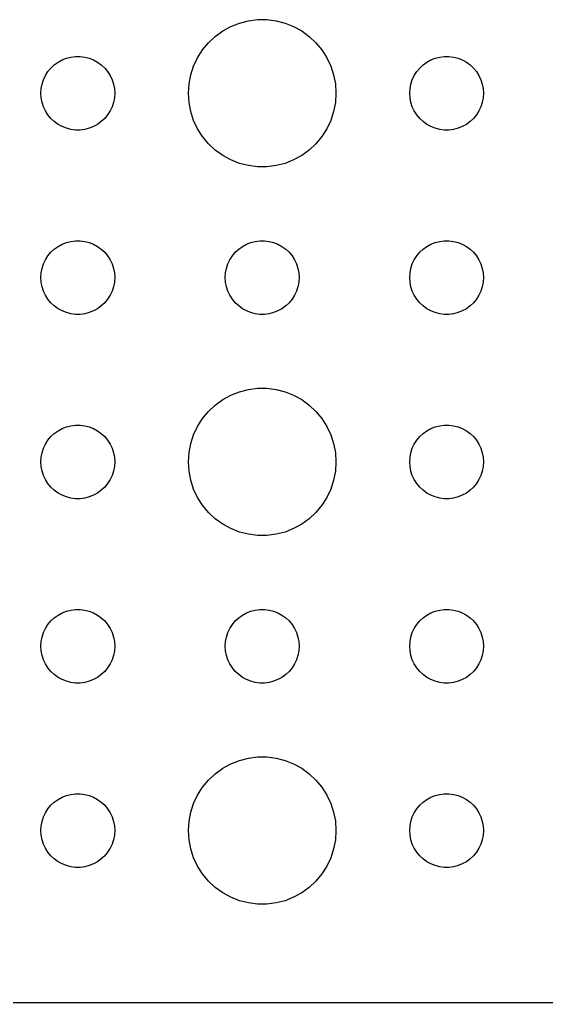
# Model space of a CAD drawing. Header units: metres. Extents: x -90 to 90, y -89 to 89.
# Drawn here: x -47.37 to -25.94, y -89.49 to -49.51 of the extents above; entities that cross this region are included whole.
import ezdxf

# ---------------------------------------------------------------- set-up
doc = ezdxf.new("R2010")
doc.units = ezdxf.units.M

msp = doc.modelspace()

# ---------------------------------------------------------------- linework, layer by layer
for p, q in [((-38.427, -49.6468), (-38.0621, -49.5531)), ((-38.0621, -49.5531), (-37.6884, -49.5059)), ((-37.6884, -49.5059), (-37.3116, -49.5059)), ((-37.3116, -49.5059), (-36.9379, -49.5531)), ((-36.9379, -49.5531), (-36.5729, -49.6468)), ((-39.4123, -50.1885), (-39.1075, -49.967)), ((-39.1075, -49.967), (-38.7773, -49.7855)), ((-38.7773, -49.7855), (-38.427, -49.6468)), ((-36.5729, -49.6468), (-36.2227, -49.7855)), ((-36.2227, -49.7855), (-35.8925, -49.967)), ((-35.8925, -49.967), (-35.5877, -50.1885)), ((-39.6869, -50.4464), (-39.4123, -50.1885)), ((-35.5877, -50.1885), (-35.3131, -50.4464)), ((-40.1289, -51.0547), (-39.927, -50.7366)), ((-39.927, -50.7366), (-39.6869, -50.4464)), ((-35.3131, -50.4464), (-35.0729, -50.7366)), ((-35.0729, -50.7366), (-34.8711, -51.0547)), ((-45.8037, -51.2335), (-45.6387, -51.1428)), ((-45.6387, -51.1428), (-45.4635, -51.0734)), ((-45.4635, -51.0734), (-45.2811, -51.0266)), ((-45.2811, -51.0266), (-45.0942, -51.003)), ((-45.0942, -51.003), (-44.9058, -51.003)), ((-44.9058, -51.003), (-44.7189, -51.0266)), ((-44.7189, -51.0266), (-44.5365, -51.0734)), ((-44.5365, -51.0734), (-44.3613, -51.1428)), ((-44.3613, -51.1428), (-44.1963, -51.2335)), ((-40.2893, -51.3956), (-40.1289, -51.0547)), ((-34.8711, -51.0547), (-34.7107, -51.3956)), ((-30.8037, -51.2335), (-30.6387, -51.1428)), ((-30.6387, -51.1428), (-30.4635, -51.0734)), ((-30.4635, -51.0734), (-30.2811, -51.0266)), ((-30.2811, -51.0266), (-30.0942, -51.003)), ((-30.0942, -51.003), (-29.9058, -51.003)), ((-29.9058, -51.003), (-29.7189, -51.0266)), ((-29.7189, -51.0266), (-29.5365, -51.0734)), ((-29.5365, -51.0734), (-29.3613, -51.1428)), ((-29.3613, -51.1428), (-29.1963, -51.2335)), ((-46.2135, -51.6183), (-46.0934, -51.4732)), ((-46.0934, -51.4732), (-45.9561, -51.3442)), ((-45.9561, -51.3442), (-45.8037, -51.2335)), ((-44.1963, -51.2335), (-44.0439, -51.3442)), ((-44.0439, -51.3442), (-43.9065, -51.4732)), ((-43.9065, -51.4732), (-43.7865, -51.6183)), ((-40.4057, -51.7539), (-40.2893, -51.3956)), ((-34.7107, -51.3956), (-34.5942, -51.7539)), ((-31.2135, -51.6183), (-31.0934, -51.4732)), ((-31.0934, -51.4732), (-30.9561, -51.3442)), ((-30.9561, -51.3442), (-30.8037, -51.2335)), ((-29.1963, -51.2335), (-29.0439, -51.3442)), ((-29.0439, -51.3442), (-28.9065, -51.4732)), ((-28.9065, -51.4732), (-28.7865, -51.6183)), ((-46.4529, -52.127), (-46.3947, -51.9478)), ((-46.3947, -51.9478), (-46.3145, -51.7774)), ((-46.3145, -51.7774), (-46.2135, -51.6183)), ((-43.7865, -51.6183), (-43.6855, -51.7774)), ((-43.6855, -51.7774), (-43.6053, -51.9478)), ((-43.6053, -51.9478), (-43.5471, -52.127)), ((-40.4763, -52.124), (-40.4057, -51.7539)), ((-34.5942, -51.7539), (-34.5237, -52.124)), ((-31.4529, -52.127), (-31.3947, -51.9478)), ((-31.3947, -51.9478), (-31.3145, -51.7774)), ((-31.3145, -51.7774), (-31.2135, -51.6183)), ((-28.7865, -51.6183), (-28.6855, -51.7774)), ((-28.6855, -51.7774), (-28.6053, -51.9478)), ((-28.6053, -51.9478), (-28.5471, -52.127)), ((-46.5, -52.5), (-46.4882, -52.312)), ((-46.4882, -52.312), (-46.4529, -52.127)), ((-43.5471, -52.127), (-43.5118, -52.312)), ((-43.5118, -52.312), (-43.5, -52.5)), ((-40.5, -52.5), (-40.4763, -52.124)), ((-34.5237, -52.124), (-34.5, -52.5)), ((-31.5, -52.5), (-31.4882, -52.312)), ((-31.4882, -52.312), (-31.4529, -52.127)), ((-28.5471, -52.127), (-28.5118, -52.312)), ((-28.5118, -52.312), (-28.5, -52.5)), ((-46.4882, -52.688), (-46.5, -52.5)), ((-46.4529, -52.873), (-46.4882, -52.688)), ((-43.5118, -52.688), (-43.5471, -52.873)), ((-43.5, -52.5), (-43.5118, -52.688)), ((-40.4763, -52.876), (-40.5, -52.5)), ((-34.5, -52.5), (-34.5237, -52.876)), ((-31.4882, -52.688), (-31.5, -52.5)), ((-31.4529, -52.873), (-31.4882, -52.688)), ((-28.5118, -52.688), (-28.5471, -52.873)), ((-28.5, -52.5), (-28.5118, -52.688)), ((-46.3947, -53.0522), (-46.4529, -52.873)), ((-46.3145, -53.2226), (-46.3947, -53.0522)), ((-43.6053, -53.0522), (-43.6855, -53.2226)), ((-43.5471, -52.873), (-43.6053, -53.0522)), ((-40.4057, -53.2461), (-40.4763, -52.876)), ((-34.5237, -52.876), (-34.5942, -53.2461)), ((-31.3947, -53.0522), (-31.4529, -52.873)), ((-31.3145, -53.2226), (-31.3947, -53.0522)), ((-28.6053, -53.0522), (-28.6855, -53.2226)), ((-28.5471, -52.873), (-28.6053, -53.0522)), ((-46.2135, -53.3817), (-46.3145, -53.2226)), ((-46.0934, -53.5268), (-46.2135, -53.3817)), ((-45.9561, -53.6558), (-46.0934, -53.5268)), ((-43.9065, -53.5268), (-44.0439, -53.6558)), ((-43.7865, -53.3817), (-43.9065, -53.5268)), ((-43.6855, -53.2226), (-43.7865, -53.3817)), ((-40.2893, -53.6044), (-40.4057, -53.2461)), ((-34.5942, -53.2461), (-34.7107, -53.6044)), ((-31.2135, -53.3817), (-31.3145, -53.2226)), ((-31.0934, -53.5268), (-31.2135, -53.3817)), ((-30.9561, -53.6558), (-31.0934, -53.5268)), ((-28.9065, -53.5268), (-29.0439, -53.6558)), ((-28.7865, -53.3817), (-28.9065, -53.5268)), ((-28.6855, -53.2226), (-28.7865, -53.3817)), ((-45.8037, -53.7665), (-45.9561, -53.6558)), ((-45.6387, -53.8572), (-45.8037, -53.7665)), ((-45.4635, -53.9266), (-45.6387, -53.8572)), ((-45.2811, -53.9734), (-45.4635, -53.9266)), ((-45.0942, -53.997), (-45.2811, -53.9734)), ((-44.7189, -53.9734), (-44.9058, -53.997)), ((-44.5365, -53.9266), (-44.7189, -53.9734)), ((-44.3613, -53.8572), (-44.5365, -53.9266)), ((-44.1963, -53.7665), (-44.3613, -53.8572)), ((-44.0439, -53.6558), (-44.1963, -53.7665)), ((-40.1289, -53.9453), (-40.2893, -53.6044)), ((-39.927, -54.2634), (-40.1289, -53.9453)), ((-34.8711, -53.9453), (-35.0729, -54.2634)), ((-34.7107, -53.6044), (-34.8711, -53.9453)), ((-30.8037, -53.7665), (-30.9561, -53.6558)), ((-30.6387, -53.8572), (-30.8037, -53.7665)), ((-30.4635, -53.9266), (-30.6387, -53.8572)), ((-30.2811, -53.9734), (-30.4635, -53.9266)), ((-30.0942, -53.997), (-30.2811, -53.9734)), ((-29.7189, -53.9734), (-29.9058, -53.997)), ((-29.5365, -53.9266), (-29.7189, -53.9734)), ((-29.3613, -53.8572), (-29.5365, -53.9266)), ((-29.1963, -53.7665), (-29.3613, -53.8572)), ((-29.0439, -53.6558), (-29.1963, -53.7665)), ((-44.9058, -53.997), (-45.0942, -53.997)), ((-39.6869, -54.5536), (-39.927, -54.2634)), ((-35.0729, -54.2634), (-35.3131, -54.5536)), ((-29.9058, -53.997), (-30.0942, -53.997)), ((-39.4123, -54.8115), (-39.6869, -54.5536)), ((-35.3131, -54.5536), (-35.5877, -54.8115)), ((-39.1075, -55.033), (-39.4123, -54.8115)), ((-38.7773, -55.2145), (-39.1075, -55.033)), ((-35.8925, -55.033), (-36.2227, -55.2145)), ((-35.5877, -54.8115), (-35.8925, -55.033)), ((-38.427, -55.3532), (-38.7773, -55.2145)), ((-38.0621, -55.4469), (-38.427, -55.3532)), ((-37.6884, -55.4941), (-38.0621, -55.4469)), ((-37.3116, -55.4941), (-37.6884, -55.4941)), ((-36.9379, -55.4469), (-37.3116, -55.4941)), ((-36.5729, -55.3532), (-36.9379, -55.4469)), ((-36.2227, -55.2145), (-36.5729, -55.3532)), ((-45.9561, -58.8442), (-45.8037, -58.7335)), ((-45.8037, -58.7335), (-45.6387, -58.6428)), ((-45.6387, -58.6428), (-45.4635, -58.5734)), ((-45.4635, -58.5734), (-45.2811, -58.5266)), ((-45.2811, -58.5266), (-45.0942, -58.503)), ((-45.0942, -58.503), (-44.9058, -58.503)), ((-44.9058, -58.503), (-44.7189, -58.5266)), ((-44.7189, -58.5266), (-44.5365, -58.5734)), ((-44.5365, -58.5734), (-44.3613, -58.6428)), ((-44.3613, -58.6428), (-44.1963, -58.7335)), ((-44.1963, -58.7335), (-44.0439, -58.8442)), ((-38.4561, -58.8442), (-38.3037, -58.7335)), ((-38.3037, -58.7335), (-38.1387, -58.6428)), ((-38.1387, -58.6428), (-37.9635, -58.5734)), ((-37.9635, -58.5734), (-37.7811, -58.5266)), ((-37.7811, -58.5266), (-37.5942, -58.503)), ((-37.5942, -58.503), (-37.4058, -58.503)), ((-37.4058, -58.503), (-37.2189, -58.5266)), ((-37.2189, -58.5266), (-37.0365, -58.5734)), ((-37.0365, -58.5734), (-36.8613, -58.6428)), ((-36.8613, -58.6428), (-36.6963, -58.7335)), ((-36.6963, -58.7335), (-36.5439, -58.8442)), ((-30.9561, -58.8442), (-30.8037, -58.7335)), ((-30.8037, -58.7335), (-30.6387, -58.6428)), ((-30.6387, -58.6428), (-30.4635, -58.5734)), ((-30.4635, -58.5734), (-30.2811, -58.5266)), ((-30.2811, -58.5266), (-30.0942, -58.503)), ((-30.0942, -58.503), (-29.9058, -58.503)), ((-29.9058, -58.503), (-29.7189, -58.5266)), ((-29.7189, -58.5266), (-29.5365, -58.5734)), ((-29.5365, -58.5734), (-29.3613, -58.6428)), ((-29.3613, -58.6428), (-29.1963, -58.7335)), ((-29.1963, -58.7335), (-29.0439, -58.8442)), ((-46.3145, -59.2774), (-46.2135, -59.1183)), ((-46.2135, -59.1183), (-46.0934, -58.9732)), ((-46.0934, -58.9732), (-45.9561, -58.8442)), ((-44.0439, -58.8442), (-43.9065, -58.9732)), ((-43.9065, -58.9732), (-43.7865, -59.1183)), ((-43.7865, -59.1183), (-43.6855, -59.2774)), ((-38.8145, -59.2774), (-38.7135, -59.1183)), ((-38.7135, -59.1183), (-38.5934, -58.9732)), ((-38.5934, -58.9732), (-38.4561, -58.8442)), ((-36.5439, -58.8442), (-36.4065, -58.9732)), ((-36.4065, -58.9732), (-36.2865, -59.1183)), ((-36.2865, -59.1183), (-36.1855, -59.2774)), ((-31.3145, -59.2774), (-31.2135, -59.1183)), ((-31.2135, -59.1183), (-31.0934, -58.9732)), ((-31.0934, -58.9732), (-30.9561, -58.8442)), ((-29.0439, -58.8442), (-28.9065, -58.9732)), ((-28.9065, -58.9732), (-28.7865, -59.1183)), ((-28.7865, -59.1183), (-28.6855, -59.2774)), ((-46.4529, -59.627), (-46.3947, -59.4478)), ((-46.3947, -59.4478), (-46.3145, -59.2774)), ((-43.6855, -59.2774), (-43.6053, -59.4478)), ((-43.6053, -59.4478), (-43.5471, -59.627)), ((-38.9529, -59.627), (-38.8947, -59.4478)), ((-38.8947, -59.4478), (-38.8145, -59.2774)), ((-36.1855, -59.2774), (-36.1053, -59.4478)), ((-36.1053, -59.4478), (-36.0471, -59.627)), ((-31.4529, -59.627), (-31.3947, -59.4478)), ((-31.3947, -59.4478), (-31.3145, -59.2774)), ((-28.6855, -59.2774), (-28.6053, -59.4478)), ((-28.6053, -59.4478), (-28.5471, -59.627)), ((-46.5, -60), (-46.4882, -59.812)), ((-46.4882, -59.812), (-46.4529, -59.627)), ((-43.5471, -59.627), (-43.5118, -59.812)), ((-43.5118, -59.812), (-43.5, -60)), ((-39, -60), (-38.9882, -59.812)), ((-38.9882, -59.812), (-38.9529, -59.627)), ((-36.0471, -59.627), (-36.0118, -59.812)), ((-36.0118, -59.812), (-36, -60)), ((-31.5, -60), (-31.4882, -59.812)), ((-31.4882, -59.812), (-31.4529, -59.627)), ((-28.5471, -59.627), (-28.5118, -59.812)), ((-28.5118, -59.812), (-28.5, -60)), ((-46.4882, -60.188), (-46.5, -60)), ((-46.4529, -60.373), (-46.4882, -60.188)), ((-46.3947, -60.5522), (-46.4529, -60.373)), ((-43.5471, -60.373), (-43.6053, -60.5522)), ((-43.5118, -60.188), (-43.5471, -60.373)), ((-43.5, -60), (-43.5118, -60.188)), ((-38.9882, -60.188), (-39, -60)), ((-38.9529, -60.373), (-38.9882, -60.188)), ((-38.8947, -60.5522), (-38.9529, -60.373)), ((-36.0471, -60.373), (-36.1053, -60.5522)), ((-36.0118, -60.188), (-36.0471, -60.373)), ((-36, -60), (-36.0118, -60.188)), ((-31.4882, -60.188), (-31.5, -60)), ((-31.4529, -60.373), (-31.4882, -60.188)), ((-31.3947, -60.5522), (-31.4529, -60.373)), ((-28.5471, -60.373), (-28.6053, -60.5522)), ((-28.5118, -60.188), (-28.5471, -60.373)), ((-28.5, -60), (-28.5118, -60.188)), ((-46.3145, -60.7226), (-46.3947, -60.5522)), ((-46.2135, -60.8817), (-46.3145, -60.7226)), ((-43.6855, -60.7226), (-43.7865, -60.8817)), ((-43.6053, -60.5522), (-43.6855, -60.7226)), ((-38.8145, -60.7226), (-38.8947, -60.5522)), ((-38.7135, -60.8817), (-38.8145, -60.7226)), ((-36.1855, -60.7226), (-36.2865, -60.8817)), ((-36.1053, -60.5522), (-36.1855, -60.7226)), ((-31.3145, -60.7226), (-31.3947, -60.5522)), ((-31.2135, -60.8817), (-31.3145, -60.7226)), ((-28.6855, -60.7226), (-28.7865, -60.8817)), ((-28.6053, -60.5522), (-28.6855, -60.7226)), ((-46.0934, -61.0268), (-46.2135, -60.8817)), ((-45.9561, -61.1558), (-46.0934, -61.0268)), ((-45.8037, -61.2665), (-45.9561, -61.1558)), ((-44.0439, -61.1558), (-44.1963, -61.2665)), ((-43.9065, -61.0268), (-44.0439, -61.1558)), ((-43.7865, -60.8817), (-43.9065, -61.0268)), ((-38.5934, -61.0268), (-38.7135, -60.8817)), ((-38.4561, -61.1558), (-38.5934, -61.0268)), ((-38.3037, -61.2665), (-38.4561, -61.1558)), ((-36.5439, -61.1558), (-36.6963, -61.2665)), ((-36.4065, -61.0268), (-36.5439, -61.1558)), ((-36.2865, -60.8817), (-36.4065, -61.0268)), ((-31.0934, -61.0268), (-31.2135, -60.8817)), ((-30.9561, -61.1558), (-31.0934, -61.0268)), ((-30.8037, -61.2665), (-30.9561, -61.1558)), ((-29.0439, -61.1558), (-29.1963, -61.2665)), ((-28.9065, -61.0268), (-29.0439, -61.1558)), ((-28.7865, -60.8817), (-28.9065, -61.0268)), ((-45.6387, -61.3572), (-45.8037, -61.2665)), ((-45.4635, -61.4266), (-45.6387, -61.3572)), ((-45.2811, -61.4734), (-45.4635, -61.4266)), ((-45.0942, -61.497), (-45.2811, -61.4734)), ((-44.9058, -61.497), (-45.0942, -61.497)), ((-44.7189, -61.4734), (-44.9058, -61.497)), ((-44.5365, -61.4266), (-44.7189, -61.4734)), ((-44.3613, -61.3572), (-44.5365, -61.4266)), ((-44.1963, -61.2665), (-44.3613, -61.3572)), ((-38.1387, -61.3572), (-38.3037, -61.2665)), ((-37.9635, -61.4266), (-38.1387, -61.3572)), ((-37.7811, -61.4734), (-37.9635, -61.4266)), ((-37.5942, -61.497), (-37.7811, -61.4734)), ((-37.4058, -61.497), (-37.5942, -61.497)), ((-37.2189, -61.4734), (-37.4058, -61.497)), ((-37.0365, -61.4266), (-37.2189, -61.4734)), ((-36.8613, -61.3572), (-37.0365, -61.4266)), ((-36.6963, -61.2665), (-36.8613, -61.3572)), ((-30.6387, -61.3572), (-30.8037, -61.2665)), ((-30.4635, -61.4266), (-30.6387, -61.3572)), ((-30.2811, -61.4734), (-30.4635, -61.4266)), ((-30.0942, -61.497), (-30.2811, -61.4734)), ((-29.9058, -61.497), (-30.0942, -61.497)), ((-29.7189, -61.4734), (-29.9058, -61.497)), ((-29.5365, -61.4266), (-29.7189, -61.4734)), ((-29.3613, -61.3572), (-29.5365, -61.4266)), ((-29.1963, -61.2665), (-29.3613, -61.3572)), ((-38.7773, -64.7855), (-38.427, -64.6468)), ((-38.427, -64.6468), (-38.0621, -64.5531)), ((-38.0621, -64.5531), (-37.6884, -64.5059)), ((-37.6884, -64.5059), (-37.3116, -64.5059)), ((-37.3116, -64.5059), (-36.9379, -64.5531)), ((-36.9379, -64.5531), (-36.5729, -64.6468)), ((-36.5729, -64.6468), (-36.2227, -64.7855)), ((-39.4123, -65.1885), (-39.1075, -64.967)), ((-39.1075, -64.967), (-38.7773, -64.7855)), ((-36.2227, -64.7855), (-35.8925, -64.967)), ((-35.8925, -64.967), (-35.5877, -65.1885)), ((-39.927, -65.7366), (-39.6869, -65.4464)), ((-39.6869, -65.4464), (-39.4123, -65.1885)), ((-35.5877, -65.1885), (-35.3131, -65.4464)), ((-35.3131, -65.4464), (-35.0729, -65.7366)), ((-40.1289, -66.0547), (-39.927, -65.7366)), ((-35.0729, -65.7366), (-34.8711, -66.0547)), ((-46.0934, -66.4732), (-45.9561, -66.3442)), ((-45.9561, -66.3442), (-45.8037, -66.2335)), ((-45.8037, -66.2335), (-45.6387, -66.1428)), ((-45.6387, -66.1428), (-45.4635, -66.0734)), ((-45.4635, -66.0734), (-45.2811, -66.0266)), ((-45.2811, -66.0266), (-45.0942, -66.003)), ((-45.0942, -66.003), (-44.9058, -66.003)), ((-44.9058, -66.003), (-44.7189, -66.0266)), ((-44.7189, -66.0266), (-44.5365, -66.0734)), ((-44.5365, -66.0734), (-44.3613, -66.1428)), ((-44.3613, -66.1428), (-44.1963, -66.2335)), ((-44.1963, -66.2335), (-44.0439, -66.3442)), ((-44.0439, -66.3442), (-43.9065, -66.4732)), ((-40.2893, -66.3956), (-40.1289, -66.0547)), ((-34.8711, -66.0547), (-34.7107, -66.3956)), ((-31.0934, -66.4732), (-30.9561, -66.3442)), ((-30.9561, -66.3442), (-30.8037, -66.2335)), ((-30.8037, -66.2335), (-30.6387, -66.1428)), ((-30.6387, -66.1428), (-30.4635, -66.0734)), ((-30.4635, -66.0734), (-30.2811, -66.0266)), ((-30.2811, -66.0266), (-30.0942, -66.003)), ((-30.0942, -66.003), (-29.9058, -66.003)), ((-29.9058, -66.003), (-29.7189, -66.0266)), ((-29.7189, -66.0266), (-29.5365, -66.0734)), ((-29.5365, -66.0734), (-29.3613, -66.1428)), ((-29.3613, -66.1428), (-29.1963, -66.2335)), ((-29.1963, -66.2335), (-29.0439, -66.3442)), ((-29.0439, -66.3442), (-28.9065, -66.4732)), ((-46.3145, -66.7774), (-46.2135, -66.6183)), ((-46.2135, -66.6183), (-46.0934, -66.4732)), ((-43.9065, -66.4732), (-43.7865, -66.6183)), ((-43.7865, -66.6183), (-43.6855, -66.7774)), ((-40.4763, -67.124), (-40.4057, -66.7539)), ((-40.4057, -66.7539), (-40.2893, -66.3956)), ((-34.7107, -66.3956), (-34.5942, -66.7539)), ((-34.5942, -66.7539), (-34.5237, -67.124)), ((-31.3145, -66.7774), (-31.2135, -66.6183)), ((-31.2135, -66.6183), (-31.0934, -66.4732)), ((-28.9065, -66.4732), (-28.7865, -66.6183)), ((-28.7865, -66.6183), (-28.6855, -66.7774)), ((-46.4882, -67.312), (-46.4529, -67.127)), ((-46.4529, -67.127), (-46.3947, -66.9478)), ((-46.3947, -66.9478), (-46.3145, -66.7774)), ((-43.6855, -66.7774), (-43.6053, -66.9478)), ((-43.6053, -66.9478), (-43.5471, -67.127)), ((-43.5471, -67.127), (-43.5118, -67.312)), ((-40.5, -67.5), (-40.4763, -67.124)), ((-34.5237, -67.124), (-34.5, -67.5)), ((-31.4882, -67.312), (-31.4529, -67.127)), ((-31.4529, -67.127), (-31.3947, -66.9478)), ((-31.3947, -66.9478), (-31.3145, -66.7774)), ((-28.6855, -66.7774), (-28.6053, -66.9478)), ((-28.6053, -66.9478), (-28.5471, -67.127)), ((-28.5471, -67.127), (-28.5118, -67.312)), ((-46.5, -67.5), (-46.4882, -67.312)), ((-46.4882, -67.688), (-46.5, -67.5)), ((-43.5118, -67.312), (-43.5, -67.5)), ((-43.5, -67.5), (-43.5118, -67.688)), ((-40.4763, -67.876), (-40.5, -67.5)), ((-34.5, -67.5), (-34.5237, -67.876)), ((-31.5, -67.5), (-31.4882, -67.312)), ((-31.4882, -67.688), (-31.5, -67.5)), ((-28.5118, -67.312), (-28.5, -67.5)), ((-28.5, -67.5), (-28.5118, -67.688)), ((-46.4529, -67.873), (-46.4882, -67.688)), ((-46.3947, -68.0522), (-46.4529, -67.873)), ((-43.5471, -67.873), (-43.6053, -68.0522)), ((-43.5118, -67.688), (-43.5471, -67.873)), ((-40.4057, -68.2461), (-40.4763, -67.876)), ((-34.5237, -67.876), (-34.5942, -68.2461)), ((-31.4529, -67.873), (-31.4882, -67.688)), ((-31.3947, -68.0522), (-31.4529, -67.873)), ((-28.5471, -67.873), (-28.6053, -68.0522)), ((-28.5118, -67.688), (-28.5471, -67.873)), ((-46.3145, -68.2226), (-46.3947, -68.0522)), ((-46.2135, -68.3817), (-46.3145, -68.2226)), ((-43.6855, -68.2226), (-43.7865, -68.3817)), ((-43.6053, -68.0522), (-43.6855, -68.2226)), ((-40.2893, -68.6044), (-40.4057, -68.2461)), ((-34.5942, -68.2461), (-34.7107, -68.6044)), ((-31.3145, -68.2226), (-31.3947, -68.0522)), ((-31.2135, -68.3817), (-31.3145, -68.2226)), ((-28.6855, -68.2226), (-28.7865, -68.3817)), ((-28.6053, -68.0522), (-28.6855, -68.2226)), ((-46.0934, -68.5268), (-46.2135, -68.3817)), ((-45.9561, -68.6558), (-46.0934, -68.5268)), ((-45.8037, -68.7665), (-45.9561, -68.6558)), ((-45.6387, -68.8572), (-45.8037, -68.7665)), ((-44.1963, -68.7665), (-44.3613, -68.8572)), ((-44.0439, -68.6558), (-44.1963, -68.7665)), ((-43.9065, -68.5268), (-44.0439, -68.6558)), ((-43.7865, -68.3817), (-43.9065, -68.5268)), ((-40.1289, -68.9453), (-40.2893, -68.6044)), ((-34.7107, -68.6044), (-34.8711, -68.9453)), ((-31.0934, -68.5268), (-31.2135, -68.3817)), ((-30.9561, -68.6558), (-31.0934, -68.5268)), ((-30.8037, -68.7665), (-30.9561, -68.6558)), ((-30.6387, -68.8572), (-30.8037, -68.7665)), ((-29.1963, -68.7665), (-29.3613, -68.8572)), ((-29.0439, -68.6558), (-29.1963, -68.7665)), ((-28.9065, -68.5268), (-29.0439, -68.6558)), ((-28.7865, -68.3817), (-28.9065, -68.5268)), ((-45.4635, -68.9266), (-45.6387, -68.8572)), ((-45.2811, -68.9734), (-45.4635, -68.9266)), ((-45.0942, -68.997), (-45.2811, -68.9734)), ((-44.9058, -68.997), (-45.0942, -68.997)), ((-44.7189, -68.9734), (-44.9058, -68.997)), ((-44.5365, -68.9266), (-44.7189, -68.9734)), ((-44.3613, -68.8572), (-44.5365, -68.9266)), ((-39.927, -69.2634), (-40.1289, -68.9453)), ((-34.8711, -68.9453), (-35.0729, -69.2634)), ((-30.4635, -68.9266), (-30.6387, -68.8572)), ((-30.2811, -68.9734), (-30.4635, -68.9266)), ((-30.0942, -68.997), (-30.2811, -68.9734)), ((-29.9058, -68.997), (-30.0942, -68.997)), ((-29.7189, -68.9734), (-29.9058, -68.997)), ((-29.5365, -68.9266), (-29.7189, -68.9734)), ((-29.3613, -68.8572), (-29.5365, -68.9266)), ((-39.6869, -69.5536), (-39.927, -69.2634)), ((-39.4123, -69.8115), (-39.6869, -69.5536)), ((-35.3131, -69.5536), (-35.5877, -69.8115)), ((-35.0729, -69.2634), (-35.3131, -69.5536)), ((-39.1075, -70.033), (-39.4123, -69.8115)), ((-35.5877, -69.8115), (-35.8925, -70.033)), ((-38.7773, -70.2145), (-39.1075, -70.033)), ((-38.427, -70.3532), (-38.7773, -70.2145)), ((-38.0621, -70.4469), (-38.427, -70.3532)), ((-36.5729, -70.3532), (-36.9379, -70.4469)), ((-36.2227, -70.2145), (-36.5729, -70.3532)), ((-35.8925, -70.033), (-36.2227, -70.2145)), ((-37.6884, -70.4941), (-38.0621, -70.4469)), ((-37.3116, -70.4941), (-37.6884, -70.4941)), ((-36.9379, -70.4469), (-37.3116, -70.4941)), ((-45.4635, -73.5734), (-45.2811, -73.5266)), ((-45.2811, -73.5266), (-45.0942, -73.503)), ((-45.0942, -73.503), (-44.9058, -73.503)), ((-44.9058, -73.503), (-44.7189, -73.5266)), ((-44.7189, -73.5266), (-44.5365, -73.5734)), ((-37.9635, -73.5734), (-37.7811, -73.5266)), ((-37.7811, -73.5266), (-37.5942, -73.503)), ((-37.5942, -73.503), (-37.4058, -73.503)), ((-37.4058, -73.503), (-37.2189, -73.5266)), ((-37.2189, -73.5266), (-37.0365, -73.5734)), ((-30.4635, -73.5734), (-30.2811, -73.5266)), ((-30.2811, -73.5266), (-30.0942, -73.503)), ((-30.0942, -73.503), (-29.9058, -73.503)), ((-29.9058, -73.503), (-29.7189, -73.5266)), ((-29.7189, -73.5266), (-29.5365, -73.5734)), ((-46.0934, -73.9732), (-45.9561, -73.8442)), ((-45.9561, -73.8442), (-45.8037, -73.7335)), ((-45.8037, -73.7335), (-45.6387, -73.6428)), ((-45.6387, -73.6428), (-45.4635, -73.5734)), ((-44.5365, -73.5734), (-44.3613, -73.6428)), ((-44.3613, -73.6428), (-44.1963, -73.7335)), ((-44.1963, -73.7335), (-44.0439, -73.8442)), ((-44.0439, -73.8442), (-43.9065, -73.9732)), ((-38.5934, -73.9732), (-38.4561, -73.8442)), ((-38.4561, -73.8442), (-38.3037, -73.7335)), ((-38.3037, -73.7335), (-38.1387, -73.6428)), ((-38.1387, -73.6428), (-37.9635, -73.5734)), ((-37.0365, -73.5734), (-36.8613, -73.6428)), ((-36.8613, -73.6428), (-36.6963, -73.7335)), ((-36.6963, -73.7335), (-36.5439, -73.8442)), ((-36.5439, -73.8442), (-36.4065, -73.9732)), ((-31.0934, -73.9732), (-30.9561, -73.8442)), ((-30.9561, -73.8442), (-30.8037, -73.7335)), ((-30.8037, -73.7335), (-30.6387, -73.6428)), ((-30.6387, -73.6428), (-30.4635, -73.5734)), ((-29.5365, -73.5734), (-29.3613, -73.6428)), ((-29.3613, -73.6428), (-29.1963, -73.7335)), ((-29.1963, -73.7335), (-29.0439, -73.8442)), ((-29.0439, -73.8442), (-28.9065, -73.9732)), ((-46.3947, -74.4478), (-46.3145, -74.2774)), ((-46.3145, -74.2774), (-46.2135, -74.1183)), ((-46.2135, -74.1183), (-46.0934, -73.9732)), ((-43.9065, -73.9732), (-43.7865, -74.1183)), ((-43.7865, -74.1183), (-43.6855, -74.2774)), ((-43.6855, -74.2774), (-43.6053, -74.4478)), ((-38.8947, -74.4478), (-38.8145, -74.2774)), ((-38.8145, -74.2774), (-38.7135, -74.1183)), ((-38.7135, -74.1183), (-38.5934, -73.9732)), ((-36.4065, -73.9732), (-36.2865, -74.1183)), ((-36.2865, -74.1183), (-36.1855, -74.2774)), ((-36.1855, -74.2774), (-36.1053, -74.4478)), ((-31.3947, -74.4478), (-31.3145, -74.2774)), ((-31.3145, -74.2774), (-31.2135, -74.1183)), ((-31.2135, -74.1183), (-31.0934, -73.9732)), ((-28.9065, -73.9732), (-28.7865, -74.1183)), ((-28.7865, -74.1183), (-28.6855, -74.2774)), ((-28.6855, -74.2774), (-28.6053, -74.4478)), ((-46.4882, -74.812), (-46.4529, -74.627)), ((-46.4529, -74.627), (-46.3947, -74.4478)), ((-43.6053, -74.4478), (-43.5471, -74.627)), ((-43.5471, -74.627), (-43.5118, -74.812)), ((-38.9882, -74.812), (-38.9529, -74.627)), ((-38.9529, -74.627), (-38.8947, -74.4478)), ((-36.1053, -74.4478), (-36.0471, -74.627)), ((-36.0471, -74.627), (-36.0118, -74.812)), ((-31.4882, -74.812), (-31.4529, -74.627)), ((-31.4529, -74.627), (-31.3947, -74.4478)), ((-28.6053, -74.4478), (-28.5471, -74.627)), ((-28.5471, -74.627), (-28.5118, -74.812)), ((-46.5, -75), (-46.4882, -74.812)), ((-46.4882, -75.188), (-46.5, -75)), ((-43.5118, -74.812), (-43.5, -75)), ((-43.5, -75), (-43.5118, -75.188)), ((-39, -75), (-38.9882, -74.812)), ((-38.9882, -75.188), (-39, -75)), ((-36.0118, -74.812), (-36, -75)), ((-36, -75), (-36.0118, -75.188)), ((-31.5, -75), (-31.4882, -74.812)), ((-31.4882, -75.188), (-31.5, -75)), ((-28.5118, -74.812), (-28.5, -75)), ((-28.5, -75), (-28.5118, -75.188)), ((-46.4529, -75.373), (-46.4882, -75.188)), ((-46.3947, -75.5522), (-46.4529, -75.373)), ((-46.3145, -75.7226), (-46.3947, -75.5522)), ((-43.6053, -75.5522), (-43.6855, -75.7226)), ((-43.5471, -75.373), (-43.6053, -75.5522)), ((-43.5118, -75.188), (-43.5471, -75.373)), ((-38.9529, -75.373), (-38.9882, -75.188)), ((-38.8947, -75.5522), (-38.9529, -75.373)), ((-38.8145, -75.7226), (-38.8947, -75.5522)), ((-36.1053, -75.5522), (-36.1855, -75.7226)), ((-36.0471, -75.373), (-36.1053, -75.5522)), ((-36.0118, -75.188), (-36.0471, -75.373)), ((-31.4529, -75.373), (-31.4882, -75.188)), ((-31.3947, -75.5522), (-31.4529, -75.373)), ((-31.3145, -75.7226), (-31.3947, -75.5522)), ((-28.6053, -75.5522), (-28.6855, -75.7226)), ((-28.5471, -75.373), (-28.6053, -75.5522)), ((-28.5118, -75.188), (-28.5471, -75.373)), ((-46.2135, -75.8817), (-46.3145, -75.7226)), ((-46.0934, -76.0268), (-46.2135, -75.8817)), ((-43.7865, -75.8817), (-43.9065, -76.0268)), ((-43.6855, -75.7226), (-43.7865, -75.8817)), ((-38.7135, -75.8817), (-38.8145, -75.7226)), ((-38.5934, -76.0268), (-38.7135, -75.8817)), ((-36.2865, -75.8817), (-36.4065, -76.0268)), ((-36.1855, -75.7226), (-36.2865, -75.8817)), ((-31.2135, -75.8817), (-31.3145, -75.7226)), ((-31.0934, -76.0268), (-31.2135, -75.8817)), ((-28.7865, -75.8817), (-28.9065, -76.0268)), ((-28.6855, -75.7226), (-28.7865, -75.8817)), ((-45.9561, -76.1558), (-46.0934, -76.0268)), ((-45.8037, -76.2665), (-45.9561, -76.1558)), ((-45.6387, -76.3572), (-45.8037, -76.2665)), ((-45.4635, -76.4266), (-45.6387, -76.3572)), ((-44.3613, -76.3572), (-44.5365, -76.4266)), ((-44.1963, -76.2665), (-44.3613, -76.3572)), ((-44.0439, -76.1558), (-44.1963, -76.2665)), ((-43.9065, -76.0268), (-44.0439, -76.1558)), ((-38.4561, -76.1558), (-38.5934, -76.0268)), ((-38.3037, -76.2665), (-38.4561, -76.1558)), ((-38.1387, -76.3572), (-38.3037, -76.2665)), ((-37.9635, -76.4266), (-38.1387, -76.3572)), ((-36.8613, -76.3572), (-37.0365, -76.4266)), ((-36.6963, -76.2665), (-36.8613, -76.3572)), ((-36.5439, -76.1558), (-36.6963, -76.2665)), ((-36.4065, -76.0268), (-36.5439, -76.1558)), ((-30.9561, -76.1558), (-31.0934, -76.0268)), ((-30.8037, -76.2665), (-30.9561, -76.1558)), ((-30.6387, -76.3572), (-30.8037, -76.2665)), ((-30.4635, -76.4266), (-30.6387, -76.3572)), ((-29.3613, -76.3572), (-29.5365, -76.4266)), ((-29.1963, -76.2665), (-29.3613, -76.3572)), ((-29.0439, -76.1558), (-29.1963, -76.2665)), ((-28.9065, -76.0268), (-29.0439, -76.1558)), ((-45.2811, -76.4734), (-45.4635, -76.4266)), ((-45.0942, -76.497), (-45.2811, -76.4734)), ((-44.9058, -76.497), (-45.0942, -76.497)), ((-44.7189, -76.4734), (-44.9058, -76.497)), ((-44.5365, -76.4266), (-44.7189, -76.4734)), ((-37.7811, -76.4734), (-37.9635, -76.4266)), ((-37.5942, -76.497), (-37.7811, -76.4734)), ((-37.4058, -76.497), (-37.5942, -76.497)), ((-37.2189, -76.4734), (-37.4058, -76.497)), ((-37.0365, -76.4266), (-37.2189, -76.4734)), ((-30.2811, -76.4734), (-30.4635, -76.4266)), ((-30.0942, -76.497), (-30.2811, -76.4734)), ((-29.9058, -76.497), (-30.0942, -76.497)), ((-29.7189, -76.4734), (-29.9058, -76.497)), ((-29.5365, -76.4266), (-29.7189, -76.4734)), ((-38.427, -79.6468), (-38.0621, -79.5531)), ((-38.0621, -79.5531), (-37.6884, -79.5059)), ((-37.6884, -79.5059), (-37.3116, -79.5059)), ((-37.3116, -79.5059), (-36.9379, -79.5531)), ((-36.9379, -79.5531), (-36.5729, -79.6468)), ((-39.4123, -80.1885), (-39.1075, -79.967)), ((-39.1075, -79.967), (-38.7773, -79.7855)), ((-38.7773, -79.7855), (-38.427, -79.6468)), ((-36.5729, -79.6468), (-36.2227, -79.7855)), ((-36.2227, -79.7855), (-35.8925, -79.967)), ((-35.8925, -79.967), (-35.5877, -80.1885)), ((-39.6869, -80.4464), (-39.4123, -80.1885)), ((-35.5877, -80.1885), (-35.3131, -80.4464)), ((-40.1289, -81.0547), (-39.927, -80.7366)), ((-39.927, -80.7366), (-39.6869, -80.4464)), ((-35.3131, -80.4464), (-35.0729, -80.7366)), ((-35.0729, -80.7366), (-34.8711, -81.0547)), ((-45.8037, -81.2335), (-45.6387, -81.1428)), ((-45.6387, -81.1428), (-45.4635, -81.0734)), ((-45.4635, -81.0734), (-45.2811, -81.0266)), ((-45.2811, -81.0266), (-45.0942, -81.003)), ((-45.0942, -81.003), (-44.9058, -81.003)), ((-44.9058, -81.003), (-44.7189, -81.0266)), ((-44.7189, -81.0266), (-44.5365, -81.0734)), ((-44.5365, -81.0734), (-44.3613, -81.1428)), ((-44.3613, -81.1428), (-44.1963, -81.2335)), ((-40.2893, -81.3956), (-40.1289, -81.0547)), ((-34.8711, -81.0547), (-34.7107, -81.3956)), ((-30.8037, -81.2335), (-30.6387, -81.1428)), ((-30.6387, -81.1428), (-30.4635, -81.0734)), ((-30.4635, -81.0734), (-30.2811, -81.0266)), ((-30.2811, -81.0266), (-30.0942, -81.003)), ((-30.0942, -81.003), (-29.9058, -81.003)), ((-29.9058, -81.003), (-29.7189, -81.0266)), ((-29.7189, -81.0266), (-29.5365, -81.0734)), ((-29.5365, -81.0734), (-29.3613, -81.1428)), ((-29.3613, -81.1428), (-29.1963, -81.2335)), ((-46.2135, -81.6183), (-46.0934, -81.4732)), ((-46.0934, -81.4732), (-45.9561, -81.3442)), ((-45.9561, -81.3442), (-45.8037, -81.2335)), ((-44.1963, -81.2335), (-44.0439, -81.3442)), ((-44.0439, -81.3442), (-43.9065, -81.4732)), ((-43.9065, -81.4732), (-43.7865, -81.6183)), ((-40.4057, -81.7539), (-40.2893, -81.3956)), ((-34.7107, -81.3956), (-34.5942, -81.7539)), ((-31.2135, -81.6183), (-31.0934, -81.4732)), ((-31.0934, -81.4732), (-30.9561, -81.3442)), ((-30.9561, -81.3442), (-30.8037, -81.2335)), ((-29.1963, -81.2335), (-29.0439, -81.3442)), ((-29.0439, -81.3442), (-28.9065, -81.4732)), ((-28.9065, -81.4732), (-28.7865, -81.6183)), ((-46.4529, -82.127), (-46.3947, -81.9478)), ((-46.3947, -81.9478), (-46.3145, -81.7774)), ((-46.3145, -81.7774), (-46.2135, -81.6183)), ((-43.7865, -81.6183), (-43.6855, -81.7774)), ((-43.6855, -81.7774), (-43.6053, -81.9478)), ((-43.6053, -81.9478), (-43.5471, -82.127)), ((-40.4763, -82.124), (-40.4057, -81.7539)), ((-34.5942, -81.7539), (-34.5237, -82.124)), ((-31.4529, -82.127), (-31.3947, -81.9478)), ((-31.3947, -81.9478), (-31.3145, -81.7774)), ((-31.3145, -81.7774), (-31.2135, -81.6183)), ((-28.7865, -81.6183), (-28.6855, -81.7774)), ((-28.6855, -81.7774), (-28.6053, -81.9478)), ((-28.6053, -81.9478), (-28.5471, -82.127)), ((-46.5, -82.5), (-46.4882, -82.312)), ((-46.4882, -82.312), (-46.4529, -82.127)), ((-43.5471, -82.127), (-43.5118, -82.312)), ((-43.5118, -82.312), (-43.5, -82.5)), ((-40.5, -82.5), (-40.4763, -82.124)), ((-34.5237, -82.124), (-34.5, -82.5)), ((-31.5, -82.5), (-31.4882, -82.312)), ((-31.4882, -82.312), (-31.4529, -82.127)), ((-28.5471, -82.127), (-28.5118, -82.312)), ((-28.5118, -82.312), (-28.5, -82.5)), ((-46.4882, -82.688), (-46.5, -82.5)), ((-46.4529, -82.873), (-46.4882, -82.688)), ((-43.5118, -82.688), (-43.5471, -82.873)), ((-43.5, -82.5), (-43.5118, -82.688)), ((-40.4763, -82.876), (-40.5, -82.5)), ((-34.5, -82.5), (-34.5237, -82.876)), ((-31.4882, -82.688), (-31.5, -82.5)), ((-31.4529, -82.873), (-31.4882, -82.688)), ((-28.5118, -82.688), (-28.5471, -82.873)), ((-28.5, -82.5), (-28.5118, -82.688)), ((-46.3947, -83.0522), (-46.4529, -82.873)), ((-46.3145, -83.2226), (-46.3947, -83.0522)), ((-43.6053, -83.0522), (-43.6855, -83.2226)), ((-43.5471, -82.873), (-43.6053, -83.0522)), ((-40.4057, -83.2461), (-40.4763, -82.876)), ((-34.5237, -82.876), (-34.5942, -83.2461)), ((-31.3947, -83.0522), (-31.4529, -82.873)), ((-31.3145, -83.2226), (-31.3947, -83.0522)), ((-28.6053, -83.0522), (-28.6855, -83.2226)), ((-28.5471, -82.873), (-28.6053, -83.0522)), ((-46.2135, -83.3817), (-46.3145, -83.2226)), ((-46.0934, -83.5268), (-46.2135, -83.3817)), ((-45.9561, -83.6558), (-46.0934, -83.5268)), ((-43.9065, -83.5268), (-44.0439, -83.6558)), ((-43.7865, -83.3817), (-43.9065, -83.5268)), ((-43.6855, -83.2226), (-43.7865, -83.3817)), ((-40.2893, -83.6044), (-40.4057, -83.2461)), ((-34.5942, -83.2461), (-34.7107, -83.6044)), ((-31.2135, -83.3817), (-31.3145, -83.2226)), ((-31.0934, -83.5268), (-31.2135, -83.3817)), ((-30.9561, -83.6558), (-31.0934, -83.5268)), ((-28.9065, -83.5268), (-29.0439, -83.6558)), ((-28.7865, -83.3817), (-28.9065, -83.5268)), ((-28.6855, -83.2226), (-28.7865, -83.3817)), ((-45.8037, -83.7665), (-45.9561, -83.6558)), ((-45.6387, -83.8572), (-45.8037, -83.7665)), ((-45.4635, -83.9266), (-45.6387, -83.8572)), ((-45.2811, -83.9734), (-45.4635, -83.9266)), ((-44.5365, -83.9266), (-44.7189, -83.9734)), ((-44.3613, -83.8572), (-44.5365, -83.9266)), ((-44.1963, -83.7665), (-44.3613, -83.8572)), ((-44.0439, -83.6558), (-44.1963, -83.7665)), ((-40.1289, -83.9453), (-40.2893, -83.6044)), ((-39.927, -84.2634), (-40.1289, -83.9453)), ((-34.8711, -83.9453), (-35.0729, -84.2634)), ((-34.7107, -83.6044), (-34.8711, -83.9453)), ((-30.8037, -83.7665), (-30.9561, -83.6558)), ((-30.6387, -83.8572), (-30.8037, -83.7665)), ((-30.4635, -83.9266), (-30.6387, -83.8572)), ((-30.2811, -83.9734), (-30.4635, -83.9266)), ((-29.5365, -83.9266), (-29.7189, -83.9734)), ((-29.3613, -83.8572), (-29.5365, -83.9266)), ((-29.1963, -83.7665), (-29.3613, -83.8572)), ((-29.0439, -83.6558), (-29.1963, -83.7665)), ((-45.0942, -83.997), (-45.2811, -83.9734)), ((-44.9058, -83.997), (-45.0942, -83.997)), ((-44.7189, -83.9734), (-44.9058, -83.997)), ((-39.6869, -84.5536), (-39.927, -84.2634)), ((-35.0729, -84.2634), (-35.3131, -84.5536)), ((-30.0942, -83.997), (-30.2811, -83.9734)), ((-29.9058, -83.997), (-30.0942, -83.997)), ((-29.7189, -83.9734), (-29.9058, -83.997)), ((-39.4123, -84.8115), (-39.6869, -84.5536)), ((-35.3131, -84.5536), (-35.5877, -84.8115)), ((-39.1075, -85.033), (-39.4123, -84.8115)), ((-38.7773, -85.2145), (-39.1075, -85.033)), ((-35.8925, -85.033), (-36.2227, -85.2145)), ((-35.5877, -84.8115), (-35.8925, -85.033)), ((-38.427, -85.3532), (-38.7773, -85.2145)), ((-38.0621, -85.4469), (-38.427, -85.3532)), ((-37.6884, -85.4941), (-38.0621, -85.4469)), ((-37.3116, -85.4941), (-37.6884, -85.4941)), ((-36.9379, -85.4469), (-37.3116, -85.4941)), ((-36.5729, -85.3532), (-36.9379, -85.4469)), ((-36.2227, -85.2145), (-36.5729, -85.3532)), ((-84.8139, -89.4901), (84.8139, -89.4901))]:
    msp.add_line(p, q)

doc.saveas('drawing.dxf')
